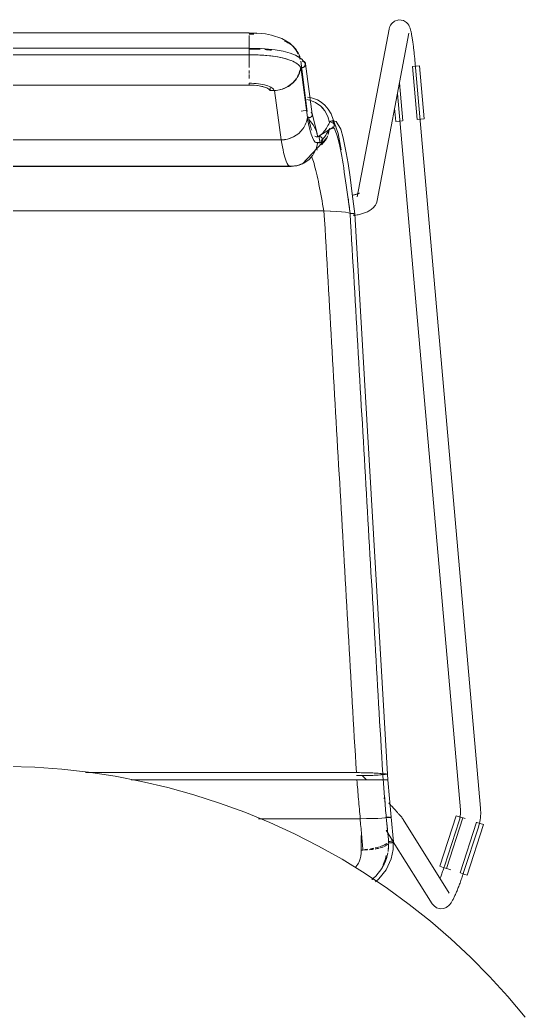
# Model space of a CAD drawing. Header units: millimetres. Extents: x 155920 to 295199, y -4084 to 97293.
# Drawn here: x 230302 to 230602, y 31562 to 32149 of the extents above; entities that cross this region are included whole.
import ezdxf

# ---------------------------------------------------------------- set-up
doc = ezdxf.new("R2010")
doc.units = ezdxf.units.MM
doc.header["$MEASUREMENT"] = 0
doc.layers.add('I-FURN', color=8, linetype='CONTINUOUS', lineweight=9)

msp = doc.modelspace()

# ---------------------------------------------------------------- linework, layer by layer
at = {"layer": 'I-FURN'}
for p, q in [((230524.49, 32148.3), (230522.91, 32146.98)), ((230524.49, 32148.3), (230527.24, 32149.14)), ((230527.24, 32149.14), (230530, 32148.65)), ((230530, 32148.65), (230531.65, 32147.61)), ((230521.35, 32143.55), (230502.53, 32044.26)), ((230521.44, 32143.96), (230521.35, 32143.55)), ((230521.57, 32144.48), (230521.44, 32143.96)), ((230521.79, 32145.1), (230521.57, 32144.48)), ((230522.16, 32145.9), (230521.79, 32145.1)), ((230522.91, 32146.98), (230522.16, 32145.9)), ((230531.65, 32147.61), (230532.51, 32146.71)), ((230532.51, 32146.71), (230532.98, 32146)), ((230532.98, 32146), (230533.29, 32145.44)), ((230533.29, 32145.44), (230533.5, 32144.97)), ((230533.5, 32144.97), (230533.67, 32144.54)), ((230533.67, 32144.54), (230533.81, 32144.13)), ((230533.81, 32144.13), (230533.94, 32143.74)), ((230533.94, 32143.74), (230534.05, 32143.34)), ((230534.05, 32143.34), (230534.16, 32142.94)), ((230534.16, 32142.94), (230534.27, 32142.53)), ((230534.27, 32142.53), (230534.37, 32142.1)), ((230438.44, 32141.36), (230143.59, 32141.36)), ((230438.44, 32141.19), (230438.44, 32141.36)), ((230442.96, 32141.28), (230438.44, 32141.36)), ((230438.44, 32141.34), (230438.44, 32141.06)), ((230438.44, 32139.87), (230438.44, 32138.12)), ((230438.44, 32137.84), (230438.44, 32135.26)), ((230448.17, 32140.76), (230442.96, 32141.28)), ((230451.67, 32140.11), (230448.17, 32140.76)), ((230457.82, 32138.09), (230451.67, 32140.11)), ((230462.53, 32135.22), (230457.82, 32138.09)), ((230514.32, 32042.02), (230533.14, 32141.31)), ((230534.37, 32142.1), (230534.46, 32141.66)), ((230534.46, 32141.66), (230534.56, 32141.2)), ((230534.56, 32141.2), (230534.66, 32140.72)), ((230534.66, 32140.72), (230534.75, 32140.22)), ((230534.75, 32140.22), (230534.85, 32139.71)), ((230534.85, 32139.71), (230534.94, 32139.18)), ((230534.94, 32139.18), (230535.03, 32138.63)), ((230535.03, 32138.63), (230535.13, 32138.06)), ((230535.13, 32138.06), (230535.22, 32137.47)), ((230535.22, 32137.47), (230535.31, 32136.87)), ((230535.31, 32136.87), (230535.4, 32136.25)), ((230438.44, 32132.32), (230143.59, 32132.32)), ((230438.44, 32132.08), (230438.44, 32135.1)), ((230438.44, 32135.09), (230438.44, 32132.08)), ((230438.44, 32132.32), (230438.44, 32128.47)), ((230446, 32132.18), (230438.44, 32132.32)), ((230438.44, 32132.25), (230438.44, 32132.32)), ((230438.44, 32132.06), (230438.44, 32132.25)), ((230438.44, 32131.75), (230438.44, 32132.06)), ((230438.44, 32131.36), (230438.44, 32131.75)), ((230438.44, 32130.91), (230438.44, 32131.36)), ((230438.44, 32130.42), (230438.44, 32130.91)), ((230453.89, 32131.38), (230446, 32132.18)), ((230458.61, 32130.51), (230453.89, 32131.38)), ((230464.51, 32133.38), (230462.53, 32135.22)), ((230466.18, 32131.31), (230464.51, 32133.38)), ((230467.51, 32129.04), (230466.18, 32131.31)), ((230535.4, 32136.25), (230535.49, 32135.62)), ((230535.49, 32135.62), (230535.58, 32134.97)), ((230535.58, 32134.97), (230535.67, 32134.3)), ((230535.67, 32134.3), (230535.75, 32133.63)), ((230535.75, 32133.63), (230535.84, 32132.94)), ((230535.84, 32132.94), (230535.92, 32132.24)), ((230535.92, 32132.24), (230536, 32131.53)), ((230536, 32131.53), (230536.09, 32130.81)), ((230536.09, 32130.81), (230536.17, 32130.09)), ((230143.59, 32128.36), (230438.44, 32128.36)), ((230438.44, 32129.92), (230438.44, 32130.42)), ((230438.44, 32129.44), (230438.44, 32129.92)), ((230438.44, 32129.03), (230438.44, 32129.44)), ((230438.44, 32128.7), (230438.44, 32129.03)), ((230438.44, 32128.47), (230438.44, 32128.7)), ((230438.44, 32124.58), (230438.44, 32128.39)), ((230438.44, 32128.39), (230438.44, 32120.83)), ((230444.67, 32128.28), (230438.44, 32128.36)), ((230451.23, 32127.75), (230444.67, 32128.28)), ((230455.24, 32127.16), (230451.23, 32127.75)), ((230459.68, 32126.19), (230455.24, 32127.16)), ((230462.65, 32129.43), (230458.61, 32130.51)), ((230463.11, 32125.1), (230459.68, 32126.19)), ((230465.82, 32128.24), (230462.65, 32129.43)), ((230469.65, 32125.93), (230465.82, 32128.24)), ((230471.54, 32123.55), (230469.65, 32125.93)), ((230536.17, 32130.09), (230536.24, 32129.35)), ((230536.24, 32129.35), (230536.32, 32128.62)), ((230536.32, 32128.62), (230536.39, 32127.87)), ((230536.39, 32127.87), (230536.47, 32127.12)), ((230536.47, 32127.12), (230536.54, 32126.37)), ((230536.54, 32126.37), (230536.6, 32125.62)), ((230536.6, 32125.62), (230536.62, 32125.46)), ((230575.57, 31682.14), (230536.62, 32125.46)), ((230438.44, 32124.07), (230438.44, 32124.39)), ((230438.44, 32119.2), (230438.44, 32117.36)), ((230469.05, 32124.61), (230472.9, 32094.92)), ((230472.92, 32091.37), (230469.08, 32121.07)), ((230469.83, 32118.64), (230469.51, 32121.08)), ((230471.9, 32123.05), (230475.75, 32093.27)), ((230535.2, 32121.48), (230537.96, 32090.07)), ((230535.33, 32121.49), (230537.39, 32121.68)), ((230537.39, 32121.68), (230539.43, 32121.86)), ((230539.43, 32121.86), (230542.19, 32090.45)), ((230438.44, 32116.84), (230438.44, 32114.37)), ((230438.44, 32110.52), (230143.59, 32110.52)), ((230143.59, 32110.46), (230438.44, 32110.46)), ((230438.44, 32110.46), (230441.48, 32110.35)), ((230441.48, 32110.35), (230444.33, 32110.03)), ((230444.33, 32110.03), (230446.82, 32109.52)), ((230446.82, 32109.52), (230448.81, 32108.85)), ((230448.81, 32108.85), (230450.16, 32108.06)), ((230450.16, 32108.06), (230450.8, 32107.2)), ((230450.8, 32107.2), (230450.8, 32108.87)), ((230450.8, 32107.2), (230453.51, 32107.27)), ((230453.51, 32107.27), (230457.37, 32077.99)), ((230529.51, 32089.33), (230527.54, 32111.81)), ((230472.55, 32101.98), (230474.29, 32101.61)), ((230474.3, 32101.61), (230472.56, 32101.98)), ((230475.29, 32102.95), (230473.02, 32103.24)), ((230477.81, 32100.21), (230474.3, 32101.61)), ((230478.89, 32101.65), (230475.29, 32102.95)), ((230481.16, 32100.31), (230478.89, 32101.65)), ((230526.33, 32105.44), (230563.61, 31681.09)), ((230472.78, 32095.7), (230469.29, 32095.01)), ((230480.89, 32098.04), (230477.81, 32100.21)), ((230480.89, 32098.04), (230482.3, 32096.6)), ((230483.38, 32095.21), (230480.89, 32098.04)), ((230483.33, 32098.53), (230481.16, 32100.31)), ((230485.32, 32096.29), (230483.33, 32098.53)), ((230487.13, 32093.47), (230485.32, 32096.29)), ((230524.59, 32096.85), (230525.28, 32088.96)), ((230473.39, 32091.21), (230473.89, 32091.18)), ((230473.89, 32091.18), (230474.38, 32091.25)), ((230476.41, 32087), (230473.91, 32089.88)), ((230474.38, 32091.25), (230474.83, 32091.45)), ((230474.83, 32091.45), (230475.21, 32091.75)), ((230475.21, 32091.75), (230475.51, 32092.13)), ((230475.51, 32093.95), (230475.22, 32094.34)), ((230475.7, 32093.51), (230475.51, 32093.95)), ((230475.51, 32092.13), (230475.7, 32092.57)), ((230475.76, 32093.04), (230475.7, 32093.51)), ((230475.7, 32092.57), (230475.76, 32093.04)), ((230475.74, 32093.35), (230478.7, 32081.74)), ((230485.12, 32091.89), (230483.38, 32095.21)), ((230486.02, 32088.26), (230485.12, 32091.89)), ((230487.84, 32089.48), (230486.93, 32089.18)), ((230491.12, 32081.75), (230487.13, 32093.47)), ((230490.03, 32088.95), (230487.84, 32089.48)), ((230540.15, 32090.27), (230538.08, 32090.08)), ((230542.19, 32090.45), (230540.15, 32090.27)), ((230467.8, 32081.86), (230470.29, 32084.6)), ((230478.17, 32083.61), (230476.41, 32087)), ((230479.06, 32079.89), (230478.17, 32083.61)), ((230488.7, 32085.7), (230479.31, 32079.99)), ((230486.07, 32084.78), (230485.28, 32081.16)), ((230485.29, 32081.16), (230486.07, 32084.77)), ((230486.49, 32088.43), (230486.02, 32088.26)), ((230486.02, 32088.26), (230486.49, 32088.42)), ((230486.54, 32084.62), (230486.07, 32084.78)), ((230486.07, 32084.77), (230486.54, 32084.62)), ((230487.04, 32084.6), (230486.54, 32084.62)), ((230486.54, 32084.62), (230487.04, 32084.59)), ((230486.99, 32088.47), (230487.48, 32088.39)), ((230487.48, 32088.39), (230486.99, 32088.47)), ((230487.53, 32084.69), (230487.04, 32084.6)), ((230487.04, 32084.59), (230487.54, 32084.68)), ((230487.48, 32088.39), (230487.94, 32088.2)), ((230487.94, 32088.2), (230487.48, 32088.39)), ((230487.98, 32084.89), (230487.53, 32084.69)), ((230487.54, 32084.68), (230487.99, 32084.89)), ((230487.94, 32088.2), (230488.32, 32087.89)), ((230488.33, 32087.89), (230487.94, 32088.2)), ((230488.36, 32085.21), (230487.98, 32084.89)), ((230487.99, 32084.89), (230488.37, 32085.21)), ((230488.32, 32087.89), (230488.62, 32087.5)), ((230488.63, 32087.5), (230488.33, 32087.89)), ((230488.65, 32085.61), (230488.36, 32085.21)), ((230488.37, 32085.21), (230488.65, 32085.61)), ((230488.62, 32087.5), (230488.82, 32087.04)), ((230488.82, 32087.04), (230488.63, 32087.5)), ((230488.83, 32086.07), (230488.65, 32085.61)), ((230488.65, 32085.61), (230488.84, 32086.07)), ((230488.82, 32087.04), (230488.89, 32086.56)), ((230488.9, 32086.56), (230488.82, 32087.04)), ((230488.89, 32086.56), (230488.83, 32086.07)), ((230488.84, 32086.07), (230488.9, 32086.56)), ((230492.8, 32084.31), (230490.03, 32088.95)), ((230494.2, 32079.31), (230492.8, 32084.31)), ((230527.33, 32089.14), (230525.28, 32088.96)), ((230529.39, 32089.32), (230527.33, 32089.14)), ((230457.37, 32077.99), (230124.66, 32077.99)), ((230124.66, 32077.99), (230457.37, 32077.99)), ((230457.37, 32077.99), (230461.14, 32078.47)), ((230461.14, 32078.47), (230464.69, 32079.79)), ((230464.69, 32079.79), (230467.8, 32081.86)), ((230484.59, 32079.51), (230469.98, 32063.81)), ((230478.7, 32081.74), (230479.03, 32079.87)), ((230479.06, 32079.89), (230479.53, 32080.05)), ((230479.53, 32080.05), (230479.06, 32079.89)), ((230479.53, 32080.05), (230480.03, 32080.09)), ((230480.03, 32080.09), (230479.53, 32080.05)), ((230480.57, 32076.28), (230479.74, 32080.18)), ((230480.03, 32080.09), (230480.52, 32080.01)), ((230480.52, 32080.01), (230480.03, 32080.09)), ((230480.52, 32080.01), (230480.97, 32079.81)), ((230480.97, 32079.81), (230480.52, 32080.01)), ((230480.97, 32079.81), (230481.35, 32079.49)), ((230481.35, 32079.49), (230480.97, 32079.81)), ((230483.63, 32077.84), (230481.24, 32075)), ((230481.24, 32075), (230483.65, 32077.84)), ((230481.35, 32079.49), (230481.64, 32079.09)), ((230481.65, 32079.09), (230481.35, 32079.49)), ((230481.64, 32079.09), (230481.83, 32078.63)), ((230481.84, 32078.63), (230481.65, 32079.09)), ((230481.83, 32078.63), (230481.9, 32078.14)), ((230481.9, 32078.14), (230481.83, 32077.65)), ((230481.9, 32078.14), (230481.84, 32078.63)), ((230481.84, 32077.65), (230481.9, 32078.14)), ((230484.59, 32079.51), (230483.64, 32077.84)), ((230483.65, 32077.84), (230485.03, 32080.49)), ((230493.03, 32072.09), (230491.12, 32081.75)), ((230496.01, 32070.3), (230494.2, 32079.31)), ((230478.16, 32072.67), (230476.41, 32069.28)), ((230476.41, 32069.28), (230478.17, 32072.67)), ((230480.87, 32076.42), (230477.99, 32076.37)), ((230478.17, 32072.67), (230479.06, 32076.38)), ((230479.53, 32076.23), (230479.06, 32076.39)), ((230479.06, 32076.38), (230479.53, 32076.22)), ((230480.03, 32076.19), (230479.53, 32076.23)), ((230479.53, 32076.22), (230480.03, 32076.18)), ((230480.52, 32076.27), (230480.03, 32076.19)), ((230480.03, 32076.18), (230480.52, 32076.27)), ((230480.97, 32076.47), (230480.52, 32076.27)), ((230480.52, 32076.27), (230480.97, 32076.47)), ((230481.35, 32076.78), (230480.97, 32076.47)), ((230480.97, 32076.47), (230481.35, 32076.78)), ((230481.64, 32077.19), (230481.35, 32076.78)), ((230481.35, 32076.78), (230481.65, 32077.19)), ((230481.83, 32077.65), (230481.64, 32077.19)), ((230481.65, 32077.19), (230481.84, 32077.65)), ((230473.9, 32066.41), (230470.77, 32064.24)), ((230470.77, 32064.23), (230473.91, 32066.4)), ((230476.19, 32068.96), (230473.9, 32066.41)), ((230473.91, 32066.4), (230476.2, 32068.96)), ((230497.04, 32063.98), (230496.01, 32070.3)), ((230463.41, 32062.39), (230118.62, 32062.39)), ((230118.62, 32062.39), (230463.41, 32062.39)), ((230119.16, 32062.24), (230423.96, 32062.24)), ((230423.96, 32062.24), (230462.87, 32062.24)), ((230466.62, 32062.68), (230462.87, 32062.24)), ((230467.2, 32062.87), (230463.41, 32062.4)), ((230463.41, 32062.39), (230467.2, 32062.87)), ((230471.08, 32064.41), (230466.62, 32062.68)), ((230470.77, 32064.24), (230467.2, 32062.87)), ((230467.2, 32062.87), (230470.77, 32064.23)), ((230469.98, 32063.81), (230468.06, 32063.11)), ((230498.22, 32055.96), (230497.04, 32063.98)), ((230499.58, 32046.03), (230498.22, 32055.96)), ((230499.99, 32045.28), (230499.49, 32045.18)), ((230501.13, 32034.18), (230499.58, 32046.03)), ((230500.46, 32045.38), (230499.99, 32045.28)), ((230500.9, 32045.48), (230500.46, 32045.38)), ((230501.32, 32045.59), (230500.9, 32045.48)), ((230501.72, 32045.7), (230501.32, 32045.59)), ((230502.08, 32045.81), (230501.72, 32045.7)), ((230502.42, 32045.91), (230502.08, 32045.81)), ((230502.72, 32046.02), (230502.42, 32045.91)), ((230502.99, 32046.12), (230502.72, 32046.02)), ((230503.22, 32046.22), (230502.99, 32046.12)), ((230503.42, 32046.3), (230503.22, 32046.22)), ((230503.57, 32046.38), (230503.42, 32046.3)), ((230503.66, 32046.43), (230503.57, 32046.38)), ((230503.73, 32046.47), (230503.66, 32046.43)), ((230503.75, 32046.48), (230503.73, 32046.47)), ((230510.69, 32036.69), (230510.15, 32036.33)), ((230511.22, 32037.09), (230510.69, 32036.69)), ((230511.75, 32037.55), (230511.22, 32037.09)), ((230512.27, 32038.06), (230511.75, 32037.55)), ((230512.78, 32038.66), (230512.27, 32038.06)), ((230513.27, 32039.35), (230512.78, 32038.66)), ((230513.7, 32040.14), (230513.27, 32039.35)), ((230514.07, 32041.03), (230513.7, 32040.14)), ((230514.32, 32042.02), (230514.07, 32041.03)), ((230482.72, 32035.89), (230099.32, 32035.89)), ((230099.32, 32035.89), (230482.72, 32035.89)), ((230486.48, 32035.83), (230482.72, 32035.89)), ((230482.79, 32035.89), (230486.49, 32035.83)), ((230490.02, 32035.68), (230486.48, 32035.83)), ((230486.55, 32035.83), (230490.02, 32035.68)), ((230493.12, 32035.44), (230490.02, 32035.68)), ((230490.07, 32035.68), (230493.13, 32035.44)), ((230495.62, 32035.13), (230493.12, 32035.44)), ((230493.16, 32035.44), (230495.62, 32035.13)), ((230497.36, 32034.76), (230495.62, 32035.13)), ((230495.63, 32035.13), (230497.36, 32034.76)), ((230497.36, 32034.76), (230498.27, 32034.36)), ((230498.27, 32034.36), (230497.36, 32034.76)), ((230498.74, 32034.38), (230498.27, 32034.36)), ((230498.27, 32034.36), (230498.74, 32034.38)), ((230499.23, 32034.39), (230498.74, 32034.38)), ((230498.74, 32034.38), (230499.24, 32034.39)), ((230499.73, 32034.38), (230499.23, 32034.39)), ((230499.24, 32034.39), (230499.73, 32034.38)), ((230500.18, 32034.36), (230499.73, 32034.38)), ((230499.73, 32034.38), (230500.19, 32034.36)), ((230500.57, 32034.32), (230500.18, 32034.36)), ((230500.19, 32034.36), (230500.57, 32034.32)), ((230500.21, 32033.99), (230500.59, 32034.03)), ((230500.6, 32034.03), (230500.22, 32033.99)), ((230501.03, 32033.27), (230500.32, 32033.15)), ((230500.87, 32034.28), (230500.57, 32034.32)), ((230500.57, 32034.32), (230500.87, 32034.28)), ((230500.59, 32034.03), (230500.88, 32034.07)), ((230500.89, 32034.07), (230500.6, 32034.03)), ((230501.72, 32033.39), (230501.03, 32033.27)), ((230501.07, 32034.12), (230501.13, 32034.17)), ((230501.13, 32034.17), (230501.07, 32034.12)), ((230501.13, 32034.17), (230520.42, 31702.27)), ((230502.4, 32033.53), (230501.72, 32033.39)), ((230503.07, 32033.67), (230502.4, 32033.53)), ((230503.73, 32033.82), (230503.07, 32033.67)), ((230504.37, 32033.98), (230503.73, 32033.82)), ((230505, 32034.16), (230504.37, 32033.98)), ((230505.62, 32034.34), (230505, 32034.16)), ((230506.22, 32034.53), (230505.62, 32034.34)), ((230506.81, 32034.74), (230506.22, 32034.53)), ((230507.39, 32034.96), (230506.81, 32034.74)), ((230507.96, 32035.19), (230507.39, 32034.96)), ((230508.53, 32035.45), (230507.96, 32035.19)), ((230509.08, 32035.72), (230508.53, 32035.45)), ((230509.61, 32036.01), (230509.08, 32035.72)), ((230510.15, 32036.33), (230509.61, 32036.01)), ((230311.33, 31706.34), (230295.34, 31706.83)), ((230327.29, 31705.21), (230311.33, 31706.34)), ((230343.19, 31703.44), (230327.29, 31705.21)), ((230501.97, 31703.16), (230341.39, 31703.16)), ((230341.39, 31703.16), (230501.97, 31703.16)), ((230359, 31701.04), (230343.19, 31703.44)), ((230505.75, 31703.13), (230501.97, 31703.16)), ((230509.32, 31703.05), (230505.75, 31703.13)), ((230512.45, 31702.93), (230509.32, 31703.05)), ((230514.95, 31702.77), (230512.45, 31702.93)), ((230514.93, 31701.76), (230516.68, 31701.96)), ((230516.7, 31702.58), (230514.95, 31702.77)), ((230516.68, 31701.96), (230517.58, 31702.17)), ((230517.59, 31702.36), (230516.7, 31702.58)), ((230517.58, 31702.17), (230518.05, 31702.16)), ((230518.06, 31702.37), (230517.59, 31702.36)), ((230518.05, 31702.16), (230518.54, 31702.15)), ((230518.55, 31702.38), (230518.06, 31702.37)), ((230518.54, 31702.15), (230519.04, 31702.16)), ((230519.04, 31702.37), (230518.55, 31702.38)), ((230519.49, 31702.36), (230519.04, 31702.37)), ((230519.04, 31702.16), (230519.49, 31702.17)), ((230519.88, 31702.34), (230519.49, 31702.36)), ((230519.49, 31702.17), (230519.87, 31702.19)), ((230519.87, 31702.19), (230520.16, 31702.21)), ((230520.17, 31702.32), (230519.88, 31702.34)), ((230520.16, 31702.21), (230520.35, 31702.24)), ((230520.36, 31702.29), (230520.17, 31702.32)), ((230520.35, 31702.24), (230520.42, 31702.26)), ((230520.42, 31702.27), (230520.36, 31702.29)), ((230520.69, 31698.91), (230520.43, 31702.27)), ((230374.71, 31698), (230359, 31701.04)), ((230502.23, 31698.84), (230368.49, 31698.84)), ((230368.49, 31698.84), (230502.23, 31698.84)), ((230390.29, 31694.34), (230374.71, 31698)), ((230502.08, 31701.37), (230505.76, 31701.4)), ((230506.02, 31698.84), (230502.23, 31698.84)), ((230502.23, 31698.84), (230506.02, 31698.84)), ((230508.03, 31698.85), (230505.46, 31701.52)), ((230505.76, 31701.4), (230509.31, 31701.48)), ((230506.02, 31698.97), (230509.58, 31698.96)), ((230509.58, 31698.96), (230506.02, 31698.97)), ((230509.59, 31698.85), (230506.02, 31698.84)), ((230506.02, 31698.84), (230509.59, 31698.85)), ((230509.31, 31701.48), (230512.43, 31701.6)), ((230512.72, 31698.86), (230509.59, 31698.85)), ((230509.59, 31698.85), (230512.72, 31698.86)), ((230512.43, 31701.6), (230514.93, 31701.76)), ((230512.7, 31698.95), (230515.2, 31698.94)), ((230515.21, 31698.94), (230512.71, 31698.95)), ((230515.22, 31698.87), (230512.72, 31698.86)), ((230512.72, 31698.86), (230515.22, 31698.87)), ((230515.2, 31698.94), (230516.95, 31698.93)), ((230516.96, 31698.93), (230515.21, 31698.94)), ((230515.22, 31698.87), (230516.97, 31698.88)), ((230516.97, 31698.88), (230515.23, 31698.87)), ((230517.86, 31698.9), (230516.97, 31698.88)), ((230516.97, 31698.88), (230517.86, 31698.9)), ((230517.85, 31698.91), (230518.32, 31698.91)), ((230518.32, 31698.91), (230517.85, 31698.91)), ((230518.33, 31698.9), (230517.86, 31698.9)), ((230517.86, 31698.9), (230518.33, 31698.9)), ((230518.32, 31698.91), (230518.82, 31698.91)), ((230518.82, 31698.91), (230518.32, 31698.91)), ((230518.82, 31698.9), (230518.33, 31698.9)), ((230518.33, 31698.9), (230518.83, 31698.9)), ((230518.82, 31698.91), (230519.31, 31698.91)), ((230519.31, 31698.91), (230518.82, 31698.91)), ((230519.31, 31698.9), (230518.82, 31698.9)), ((230518.83, 31698.9), (230519.32, 31698.9)), ((230519.31, 31698.91), (230519.76, 31698.91)), ((230519.76, 31698.91), (230519.31, 31698.91)), ((230519.76, 31698.9), (230519.31, 31698.9)), ((230519.32, 31698.9), (230519.77, 31698.9)), ((230519.76, 31698.91), (230520.14, 31698.91)), ((230520.15, 31698.91), (230519.76, 31698.91)), ((230520.15, 31698.9), (230519.76, 31698.9)), ((230519.77, 31698.9), (230520.15, 31698.9)), ((230520.14, 31698.91), (230520.44, 31698.91)), ((230520.44, 31698.91), (230520.15, 31698.91)), ((230520.44, 31698.9), (230520.15, 31698.9)), ((230520.15, 31698.9), (230520.44, 31698.9)), ((230520.44, 31698.91), (230520.63, 31698.91)), ((230520.63, 31698.91), (230520.44, 31698.91)), ((230520.63, 31698.9), (230520.44, 31698.9)), ((230520.44, 31698.9), (230520.63, 31698.9)), ((230520.63, 31698.91), (230520.69, 31698.91)), ((230520.69, 31698.91), (230520.63, 31698.9)), ((230520.63, 31698.9), (230520.7, 31698.91)), ((230520.7, 31698.91), (230520.63, 31698.91)), ((230520.7, 31698.91), (230522.52, 31676.71)), ((230405.7, 31690.06), (230390.29, 31694.34)), ((230420.94, 31685.17), (230405.7, 31690.06)), ((230435.96, 31679.67), (230420.94, 31685.17)), ((230518.79, 31687.66), (230518.31, 31688.17)), ((230521.61, 31684.69), (230521.15, 31685.18)), ((230522.05, 31684.22), (230521.61, 31684.69)), ((230450.75, 31673.58), (230435.96, 31679.67)), ((230522.5, 31683.75), (230522.05, 31684.22)), ((230522.93, 31683.28), (230522.5, 31683.75)), ((230523.35, 31682.83), (230522.93, 31683.28)), ((230523.76, 31682.38), (230523.35, 31682.83)), ((230524.17, 31681.95), (230523.76, 31682.38)), ((230524.56, 31681.52), (230524.17, 31681.95)), ((230524.94, 31681.11), (230524.56, 31681.52)), ((230525.31, 31680.71), (230524.94, 31681.11)), ((230525.66, 31680.32), (230525.31, 31680.71)), ((230526.01, 31679.94), (230525.66, 31680.32)), ((230526.34, 31679.58), (230526.01, 31679.94)), ((230526.65, 31679.23), (230526.34, 31679.58)), ((230526.95, 31678.89), (230526.65, 31679.23)), ((230527.24, 31678.57), (230526.95, 31678.89)), ((230527.51, 31678.26), (230527.24, 31678.57)), ((230563.63, 31678.45), (230563.57, 31677.79)), ((230563.61, 31681.09), (230563.66, 31680.43)), ((230563.67, 31679.11), (230563.63, 31678.45)), ((230563.66, 31680.43), (230563.68, 31679.77)), ((230563.68, 31679.77), (230563.67, 31679.11)), ((230575.57, 31682.1), (230575.57, 31682.14)), ((230575.65, 31680.96), (230575.57, 31682.1)), ((230575.6, 31677.53), (230575.66, 31678.67)), ((230575.68, 31679.82), (230575.65, 31680.96)), ((230575.66, 31678.67), (230575.68, 31679.82)), ((230444.06, 31675.87), (230504.18, 31675.87)), ((230504.18, 31675.87), (230444.06, 31675.87)), ((230465.29, 31666.9), (230450.75, 31673.58)), ((230504.18, 31675.87), (230507.94, 31675.9)), ((230507.94, 31675.9), (230504.3, 31675.87)), ((230511.47, 31675.98), (230508.03, 31675.9)), ((230508.04, 31675.9), (230511.47, 31675.97)), ((230511.47, 31675.97), (230514.57, 31676.09)), ((230514.57, 31676.09), (230511.54, 31675.98)), ((230514.57, 31676.09), (230517.05, 31676.24)), ((230517.05, 31676.24), (230514.61, 31676.09)), ((230517.05, 31676.24), (230518.78, 31676.42)), ((230518.78, 31676.42), (230517.07, 31676.24)), ((230518.78, 31676.42), (230519.67, 31676.61)), ((230519.67, 31676.61), (230518.79, 31676.42)), ((230519.67, 31676.61), (230520.15, 31676.6)), ((230520.14, 31676.6), (230519.67, 31676.61)), ((230520.16, 31676.81), (230519.69, 31676.8)), ((230519.69, 31676.8), (230520.16, 31676.81)), ((230520.64, 31676.6), (230520.14, 31676.6)), ((230520.15, 31676.6), (230520.64, 31676.6)), ((230520.66, 31676.81), (230520.16, 31676.81)), ((230520.16, 31676.81), (230520.65, 31676.81)), ((230520.64, 31676.6), (230521.13, 31676.61)), ((230521.13, 31676.61), (230520.64, 31676.6)), ((230520.65, 31676.81), (230521.14, 31676.8)), ((230521.15, 31676.8), (230520.66, 31676.81)), ((230521.13, 31676.61), (230521.59, 31676.62)), ((230521.58, 31676.62), (230521.13, 31676.61)), ((230521.14, 31676.8), (230521.6, 31676.79)), ((230521.6, 31676.79), (230521.15, 31676.8)), ((230521.97, 31676.63), (230521.58, 31676.62)), ((230521.59, 31676.62), (230521.97, 31676.63)), ((230521.97, 31676.63), (230522.27, 31676.65)), ((230522.26, 31676.65), (230521.97, 31676.63)), ((230522.27, 31676.76), (230521.98, 31676.78)), ((230521.98, 31676.78), (230522.27, 31676.76)), ((230522.45, 31676.68), (230522.26, 31676.65)), ((230522.46, 31676.73), (230522.27, 31676.76)), ((230522.27, 31676.76), (230522.46, 31676.73)), ((230522.27, 31676.65), (230522.46, 31676.68)), ((230522.52, 31676.7), (230522.45, 31676.68)), ((230522.53, 31676.71), (230522.46, 31676.73)), ((230522.46, 31676.73), (230522.52, 31676.71)), ((230522.46, 31676.68), (230522.53, 31676.7)), ((230522.53, 31676.71), (230523.95, 31662.21)), ((230527.77, 31677.96), (230527.51, 31678.26)), ((230528.01, 31677.68), (230527.77, 31677.96)), ((230528.24, 31677.42), (230528.01, 31677.68)), ((230528.46, 31677.16), (230528.24, 31677.42)), ((230528.66, 31676.92), (230528.46, 31677.16)), ((230528.85, 31676.69), (230528.66, 31676.92)), ((230529.03, 31676.47), (230528.85, 31676.69)), ((230529.2, 31676.25), (230529.03, 31676.47)), ((230529.38, 31676.02), (230529.2, 31676.25)), ((230529.56, 31675.76), (230529.38, 31676.02)), ((230529.77, 31675.44), (230529.56, 31675.76)), ((230557.08, 31631.85), (230529.77, 31675.44)), ((230561.13, 31677.67), (230551.44, 31647.67)), ((230562.87, 31674.53), (230554.16, 31647.72)), ((230555.48, 31646.36), (230565.17, 31676.37)), ((230561.13, 31677.67), (230563.08, 31677.04)), ((230562.88, 31674.55), (230562.87, 31674.53)), ((230563.07, 31675.19), (230562.88, 31674.55)), ((230563.23, 31675.83), (230563.07, 31675.19)), ((230563.08, 31677.04), (230565.05, 31676.41)), ((230563.37, 31676.48), (230563.23, 31675.83)), ((230563.49, 31677.13), (230563.37, 31676.48)), ((230563.57, 31677.79), (230563.49, 31677.13)), ((230573.24, 31673.76), (230563.55, 31643.76)), ((230565.27, 31676.34), (230566.43, 31675.96)), ((230573.36, 31673.72), (230575.33, 31673.09)), ((230574.61, 31671.92), (230574.9, 31673.02)), ((230574.9, 31673.02), (230575.14, 31674.14)), ((230575.14, 31674.14), (230575.34, 31675.26)), ((230575.33, 31673.09), (230577.28, 31672.46)), ((230575.34, 31675.26), (230575.49, 31676.4)), ((230575.49, 31676.4), (230575.6, 31677.53)), ((230479.55, 31659.64), (230465.29, 31666.9)), ((230519.6, 31669.07), (230523.66, 31662.59)), ((230565.57, 31644.01), (230574.28, 31670.82)), ((230577.28, 31672.46), (230567.59, 31642.45)), ((230574.28, 31670.82), (230574.61, 31671.92)), ((230504.88, 31656.08), (230504.88, 31665.83)), ((230523.74, 31657.65), (230523.82, 31663.11)), ((230523.88, 31662.25), (230546.91, 31625.48)), ((230493.5, 31651.82), (230479.55, 31659.64)), ((230505.87, 31657.32), (230504.83, 31657.32)), ((230522.52, 31652), (230523.74, 31657.65)), ((230507.14, 31643.44), (230493.5, 31651.82)), ((230517.05, 31646.39), (230518.96, 31650.08)), ((230519.62, 31645.68), (230522.52, 31652)), ((230520.42, 31634.53), (230507.14, 31643.44)), ((230513.55, 31641.82), (230517.05, 31646.39)), ((230515.28, 31640.16), (230519.62, 31645.68)), ((230553.39, 31647.04), (230551.44, 31647.67)), ((230552.42, 31642.65), (230552.65, 31643.3)), ((230552.65, 31643.3), (230552.89, 31643.97)), ((230552.89, 31643.97), (230553.12, 31644.64)), ((230553.12, 31644.64), (230553.36, 31645.32)), ((230553.36, 31645.32), (230553.59, 31646.01)), ((230555.36, 31646.4), (230553.39, 31647.04)), ((230553.59, 31646.01), (230553.82, 31646.69)), ((230553.82, 31646.69), (230554.05, 31647.39)), ((230554.05, 31647.39), (230554.16, 31647.72)), ((230555.58, 31646.33), (230558.06, 31645.53)), ((230565.64, 31643.08), (230563.67, 31643.72)), ((230565.18, 31642.81), (230565.42, 31643.55)), ((230565.42, 31643.55), (230565.57, 31644.01)), ((230511.22, 31639.87), (230513.55, 31641.82)), ((230513.24, 31638.52), (230515.28, 31640.16)), ((230551.71, 31640.74), (230551.95, 31641.36)), ((230551.95, 31641.36), (230552.18, 31642)), ((230552.18, 31642), (230552.42, 31642.65)), ((230563.16, 31637.08), (230563.41, 31637.77)), ((230563.41, 31637.77), (230563.67, 31638.47)), ((230563.67, 31638.47), (230563.92, 31639.18)), ((230563.92, 31639.18), (230564.18, 31639.89)), ((230564.18, 31639.89), (230564.43, 31640.61)), ((230564.43, 31640.61), (230564.68, 31641.34)), ((230564.68, 31641.34), (230564.93, 31642.07)), ((230564.93, 31642.07), (230565.18, 31642.81)), ((230567.59, 31642.45), (230565.64, 31643.08)), ((230533.34, 31625.1), (230520.42, 31634.53)), ((230560.67, 31630.93), (230560.91, 31631.47)), ((230560.91, 31631.47), (230561.15, 31632.03)), ((230561.15, 31632.03), (230561.4, 31632.61)), ((230561.4, 31632.61), (230561.65, 31633.21)), ((230561.65, 31633.21), (230561.89, 31633.82)), ((230561.89, 31633.82), (230562.15, 31634.44)), ((230562.15, 31634.44), (230562.4, 31635.08)), ((230562.4, 31635.08), (230562.65, 31635.74)), ((230562.65, 31635.74), (230562.9, 31636.4)), ((230562.9, 31636.4), (230563.16, 31637.08)), ((230557.49, 31625.22), (230557.81, 31625.62)), ((230557.81, 31625.62), (230558.08, 31626.01)), ((230558.08, 31626.01), (230558.34, 31626.4)), ((230558.34, 31626.4), (230558.58, 31626.79)), ((230558.58, 31626.79), (230558.82, 31627.19)), ((230558.82, 31627.19), (230559.05, 31627.6)), ((230559.05, 31627.6), (230559.28, 31628.03)), ((230559.28, 31628.03), (230559.5, 31628.47)), ((230559.5, 31628.47), (230559.73, 31628.93)), ((230559.73, 31628.93), (230559.97, 31629.4)), ((230559.97, 31629.4), (230560.2, 31629.89)), ((230560.2, 31629.89), (230560.43, 31630.4)), ((230560.43, 31630.4), (230560.67, 31630.93)), ((230545.88, 31615.15), (230533.34, 31625.1)), ((230547.8, 31624.36), (230546.91, 31625.48)), ((230547.8, 31624.36), (230549.54, 31623.14)), ((230549.54, 31623.14), (230551.76, 31622.55)), ((230551.76, 31622.55), (230553.74, 31622.72)), ((230553.74, 31622.72), (230555.12, 31623.24)), ((230555.12, 31623.24), (230556.03, 31623.81)), ((230556.03, 31623.81), (230556.66, 31624.33)), ((230556.66, 31624.33), (230557.12, 31624.8)), ((230557.12, 31624.8), (230557.49, 31625.22)), ((230558, 31604.71), (230545.88, 31615.15)), ((230569.7, 31593.8), (230558, 31604.71)), ((230580.95, 31582.42), (230569.7, 31593.8)), ((230591.74, 31570.61), (230580.95, 31582.42)), ((230602.05, 31558.37), (230591.74, 31570.61))]:
    msp.add_line(p, q, dxfattribs=at)
for centre, major_axis, ratio, start_param, end_param in [((230438.44, 32137.08), (-12.4, 0), 0.287441, 4.492176, 4.712389), ((230438.44, 32125.61), (0, -15.75), 0.000004, 0.290246, 0.472486), ((230457.24, 32093.06), (-15.78, 0), 0.955139, 2.787556, 3.029056), ((230473.8, 32093.04), (-1.96, 0), 0.955139, 1.359855, 3.903556), ((230457.24, 32093.06), (-15.78, 0), 0.955139, 1.579038, 2.545717), ((230457.24, 32093.06), (-15.78, 0), 0.955139, 2.545839, 2.787386)]:
    msp.add_ellipse(centre, major_axis=major_axis, ratio=ratio, start_param=start_param, end_param=end_param, dxfattribs=at)
for points in [[(230438.44, 32141.27), (230440.02, 32141.28), (230441.52, 32141.2), (230442.95, 32141.06)], [(230438.44, 32131.79), (230440.66, 32131.83), (230442.86, 32131.8), (230445.04, 32131.69)], [(230447.71, 32131.51), (230449.03, 32131.41), (230450.33, 32131.27), (230451.59, 32131.11)], [(230463.28, 32125.03), (230464.74, 32124.46), (230467.21, 32123.19), (230468.52, 32121.79), (230468.87, 32121.06)], [(230467.99, 32127.95), (230468.24, 32127.3), (230468.41, 32126.62), (230468.55, 32125.93)], [(230453.51, 32107.27), (230454.81, 32107.31), (230457.31, 32107.67), (230460.91, 32109.08), (230464.05, 32111.27), (230466.58, 32114.11), (230468.35, 32117.45), (230468.93, 32119.83), (230469.08, 32121.07)], [(230468.62, 32119.55), (230468.3, 32118.17), (230467.8, 32116.8), (230467.1, 32115.54)], [(230438.44, 32111.59), (230440.34, 32111.56), (230444.07, 32111.29), (230448.87, 32110.33), (230452.19, 32108.94), (230453.14, 32107.84), (230453.27, 32107.28)], [(230446.82, 32109.57), (230444.76, 32110.12), (230442.05, 32110.4), (230439.28, 32110.5)], [(230472.92, 32091.37), (230473.94, 32085.87), (230475.99, 32077.81), (230478.04, 32075.84), (230479.06, 32076.39)], [(230473.55, 32091.58), (230474.21, 32088.46), (230474.86, 32085.54), (230475.52, 32083.81)], [(230477.42, 32080.31), (230477.97, 32079.74), (230478.51, 32079.6), (230479.06, 32079.89)], [(230478.5, 32073.32), (230478.56, 32072.86), (230478.61, 32072.39), (230478.67, 32071.92)], [(230462.87, 32062.24), (230463.05, 32062.24), (230463.23, 32062.29), (230463.41, 32062.4)], [(230497.07, 32043.73), (230497.46, 32040.63), (230497.86, 32037.5), (230498.25, 32034.37)], [(230482.79, 32035.89), (230485.99, 31980.53), (230489.19, 31925.11), (230492.38, 31869.65)], [(230517.59, 31702.36), (230514.37, 31757.77), (230507.93, 31868.53), (230501.49, 31979.13), (230498.27, 32034.36)], [(230492.38, 31869.65), (230495.58, 31814.19), (230498.77, 31758.69), (230501.97, 31703.16)], [(230517.58, 31702.17), (230517.63, 31701.62), (230517.72, 31700.54), (230517.81, 31699.46), (230517.85, 31698.91)], [(230517.59, 31702.36), (230517.63, 31701.79), (230517.72, 31700.63), (230517.81, 31699.48), (230517.86, 31698.9)], [(230502.23, 31698.84), (230502.58, 31695.01), (230502.92, 31691.18), (230503.26, 31687.35)], [(230519.67, 31676.61), (230519.37, 31680.32), (230518.76, 31687.75), (230518.16, 31695.18), (230517.86, 31698.9)], [(230503.26, 31687.35), (230503.61, 31683.52), (230503.95, 31679.7), (230504.3, 31675.88)], [(230504.18, 31675.87), (230504.48, 31672.74), (230505.07, 31666.49), (230505.61, 31660.35), (230505.87, 31657.32)], [(230519.67, 31676.61), (230519.91, 31674.09), (230520.39, 31669.05), (230520.87, 31664.1), (230521.11, 31661.66)], [(230519.71, 31676.61), (230519.93, 31674.3), (230520.16, 31671.99), (230520.39, 31669.71)], [(230518.52, 31660.35), (230519.16, 31660.66), (230519.56, 31660.98), (230519.89, 31661.3)], [(230520.88, 31658.15), (230520.99, 31659.03), (230521.01, 31659.93), (230521.01, 31660.83)], [(230504.83, 31657.32), (230504.87, 31656.82), (230504.89, 31656.31), (230504.88, 31655.8)], [(230508.65, 31657.42), (230507.75, 31657.36), (230506.82, 31657.33), (230505.87, 31657.32)], [(230507.29, 31657.56), (230507.77, 31657.61), (230508.23, 31657.67), (230508.7, 31657.74)], [(230512.23, 31657.79), (230511.38, 31657.67), (230510.5, 31657.55), (230509.59, 31657.49)], [(230510.4, 31658), (230511.08, 31658.12), (230511.74, 31658.25), (230512.4, 31658.39)], [(230513.06, 31658.54), (230513.98, 31658.75), (230514.93, 31658.98), (230515.78, 31659.23)], [(230515.46, 31658.42), (230514.72, 31658.23), (230513.91, 31658.08), (230513.08, 31657.92)], [(230516.1, 31659.38), (230516.91, 31659.65), (230517.72, 31659.93), (230518.28, 31660.23)], [(230518.11, 31659.29), (230517.52, 31659.04), (230516.86, 31658.81), (230516.13, 31658.6)], [(230521.08, 31660.12), (230521.06, 31658.86), (230520.97, 31657.6), (230520.78, 31656.36)], [(230512.61, 31640.99), (230512.18, 31640.59), (230511.74, 31640.2), (230511.28, 31639.82)]]:
    msp.add_open_spline(points, degree=3, dxfattribs=at)
for points, knots in [([(230463.15, 32134.49), (230462.42, 32135.02), (230461.17, 32135.74), (230459.84, 32136.37), (230459.32, 32136.57)], [0.5455526, 0.5455526, 0.5455526, 0.5455526, 0.6666667, 0.739481, 0.739481, 0.739481, 0.739481]), ([(230468.84, 32125.82), (230468.68, 32126.56), (230468.12, 32128.43), (230466.58, 32131.26), (230464.9, 32133.09), (230463.95, 32133.87)], [0.0634811, 0.0634811, 0.0634811, 0.0634811, 0.1666667, 0.3333333, 0.5, 0.5, 0.5, 0.5]), ([(230438.44, 32128.39), (230440.79, 32128.43), (230445.44, 32128.36), (230452.29, 32127.73), (230458.4, 32126.64), (230461.61, 32125.63), (230463.1, 32125.09)], [0.0000052, 0.0000052, 0.0000052, 0.0000052, 0.1666667, 0.3333333, 0.5, 0.6602535, 0.6602535, 0.6602535, 0.6602535]), ([(230469.84, 32124.64), (230470, 32124.64), (230470.29, 32124.6), (230470.68, 32124.45), (230471.09, 32124.19), (230471.55, 32123.67), (230471.8, 32122.81), (230471.57, 32122.02), (230471.17, 32121.49), (230470.79, 32121.17), (230470.48, 32121.03), (230470.33, 32120.98)], [-0.875, -0.875, -0.875, -0.875, -0.8125, -0.765625, -0.71875, -0.625, -0.5, -0.375, -0.3125, -0.25, -0.1875, -0.1875, -0.1875, -0.1875]), ([(230469.93, 32120.89), (230470.07, 32120.89), (230470.3, 32120.92), (230470.59, 32121.01), (230470.86, 32121.11), (230471.17, 32121.31), (230471.49, 32121.62), (230471.72, 32121.99), (230471.86, 32122.35), (230471.91, 32122.66), (230471.91, 32122.93), (230471.88, 32123.19), (230471.81, 32123.44), (230471.69, 32123.69), (230471.5, 32123.99), (230471.18, 32124.3), (230470.78, 32124.52), (230470.42, 32124.61), (230470.16, 32124.65), (230470, 32124.66), (230469.93, 32124.66)], [0.1111111, 0.1111111, 0.1111111, 0.1111111, 0.1666667, 0.1944444, 0.2222222, 0.2777778, 0.3333333, 0.3888889, 0.4444444, 0.4791667, 0.5138889, 0.5486111, 0.5833333, 0.6180556, 0.6527778, 0.7222222, 0.7916667, 0.8263889, 0.8611111, 0.8888889, 0.8888889, 0.8888889, 0.8888889]), ([(230466.24, 32114.19), (230464.81, 32112.14), (230461.86, 32109.63), (230458.29, 32108.07), (230457.05, 32107.82)], [-0.6666667, -0.6666667, -0.6666667, -0.6666667, -0.3333333, -0.1666667, -0.1666667, -0.1666667, -0.1666667]), ([(230486.02, 32088.26), (230487.04, 32089.82), (230488.3, 32089.59), (230489.56, 32086.68), (230489.79, 32086.05)], [0, 0, 0, 0, 0.25, 0.3070827, 0.3070827, 0.3070827, 0.3070827]), ([(230479.74, 32080.18), (230480.67, 32080.64), (230482.77, 32082.43), (230484.86, 32085.86), (230486.02, 32088.26)], [0.0974617, 0.0974617, 0.0974617, 0.0974617, 0.5, 1, 1, 1, 1]), ([(230481.19, 32077.65), (230481.65, 32078.04), (230483.27, 32079.71), (230484.9, 32082.37), (230486.07, 32084.78)], [0.3036932, 0.3036932, 0.3036932, 0.3036932, 0.5, 1, 1, 1, 1]), ([(230487.9, 32085.66), (230488.31, 32085.46), (230489.73, 32083.86), (230492.17, 32075.56), (230495.22, 32057.13), (230497.25, 32041.91), (230498.27, 32034.36)], [0.1500589, 0.1500589, 0.1500589, 0.1500589, 0.25, 0.5, 0.75, 1, 1, 1, 1]), ([(230457.37, 32077.99), (230458.38, 32072.27), (230460.21, 32064.62), (230462.04, 32062.24), (230462.87, 32062.24)], [0, 0, 0, 0, 0.5, 0.9107153, 0.9107153, 0.9107153, 0.9107153]), ([(230475.42, 32068.16), (230475.9, 32067.02), (230477.36, 32062.77), (230479.8, 32052.06), (230481.74, 32041.28), (230482.72, 32035.89)], [0.375, 0.375, 0.375, 0.375, 0.5, 0.75, 1, 1, 1, 1]), ([(230501.97, 31703.16), (230503.24, 31703.16), (230505.79, 31703.14), (230509.4, 31703.06), (230512.56, 31702.94), (230515.92, 31702.72), (230517.31, 31702.51), (230517.59, 31702.36)], [-1, -1, -1, -1, -0.833333, -0.666667, -0.5, -0.333333, 0, 0, 0, 0]), ([(230517.58, 31702.17), (230517.29, 31702.02), (230515.9, 31701.81), (230512.55, 31701.59), (230509.39, 31701.47), (230505.83, 31701.39), (230503.32, 31701.37), (230502.08, 31701.37)], [-1, -1, -1, -1, -0.6666667, -0.5, -0.3333333, -0.1666667, -0.003964, -0.003964, -0.003964, -0.003964]), ([(230520.43, 31702.26), (230520.43, 31702.25), (230520.29, 31702.22), (230519.89, 31702.19), (230519.5, 31702.17), (230519.05, 31702.16), (230518.55, 31702.15), (230518.05, 31702.16), (230517.73, 31702.16), (230517.58, 31702.17)], [-0.5, -0.5, -0.5, -0.5, -0.375, -0.3125, -0.25, -0.1875, -0.125, -0.0625, 0, 0, 0, 0]), ([(230517.59, 31702.36), (230517.81, 31702.37), (230518.3, 31702.38), (230518.94, 31702.37), (230519.4, 31702.36), (230519.81, 31702.35), (230520.26, 31702.32), (230520.42, 31702.28), (230520.43, 31702.27)], [-1, -1, -1, -1, -0.90625, -0.8125, -0.765625, -0.71875, -0.625, -0.501507, -0.501507, -0.501507, -0.501507]), ([(230519.14, 31683.41), (230519.01, 31684.89), (230518.59, 31690.05), (230518.16, 31695.22), (230517.85, 31698.91)], [0.2991177, 0.2991177, 0.2991177, 0.2991177, 0.5, 1, 1, 1, 1]), ([(230521.11, 31661.66), (230520.96, 31661.26), (230520.4, 31660.52), (230519.27, 31659.82), (230518.59, 31659.5)], [0, 0, 0, 0, 0.1666667, 0.3309695, 0.3309695, 0.3309695, 0.3309695]), ([(230521.01, 31662.39), (230521.23, 31662.38), (230521.72, 31662.39), (230522.47, 31662.47), (230523.14, 31662.63), (230523.57, 31662.8), (230523.72, 31662.92), (230523.76, 31662.96)], [-1, -1, -1, -1, -0.90625, -0.8125, -0.71875, -0.625, -0.5625, -0.5625, -0.5625, -0.5625]), ([(230523.9, 31662.06), (230523.88, 31662.04), (230523.84, 31661.99), (230523.73, 31661.92), (230523.54, 31661.82), (230523.22, 31661.72), (230522.82, 31661.64), (230522.46, 31661.61), (230522.09, 31661.59), (230521.64, 31661.6), (230521.29, 31661.63), (230521.11, 31661.66)], [0.5555556, 0.5555556, 0.5555556, 0.5555556, 0.5833333, 0.6180556, 0.6527778, 0.7222222, 0.7916667, 0.8263889, 0.8611111, 0.9305556, 1, 1, 1, 1]), ([(230504.83, 31657.32), (230505.04, 31654.94), (230504.41, 31651.34), (230502.48, 31648.34), (230501.72, 31647.43)], [0, 0, 0, 0, 0.3333333, 0.5, 0.5, 0.5, 0.5]), ([(230520.63, 31655.6), (230520.2, 31653.3), (230519.17, 31650.04), (230517.44, 31647.12), (230516.86, 31646.25)], [0.1634809, 0.1634809, 0.1634809, 0.1634809, 0.3333333, 0.408557, 0.408557, 0.408557, 0.408557]), ([(230517.58, 31648.32), (230517.92, 31648.9), (230518.94, 31650.76), (230519.44, 31652.74), (230519.66, 31654.11)], [0.6175454, 0.6175454, 0.6175454, 0.6175454, 0.6666667, 0.7702374, 0.7702374, 0.7702374, 0.7702374])]:
    msp.add_open_spline(points, degree=3, knots=knots, dxfattribs=at)

doc.saveas('drawing.dxf')
